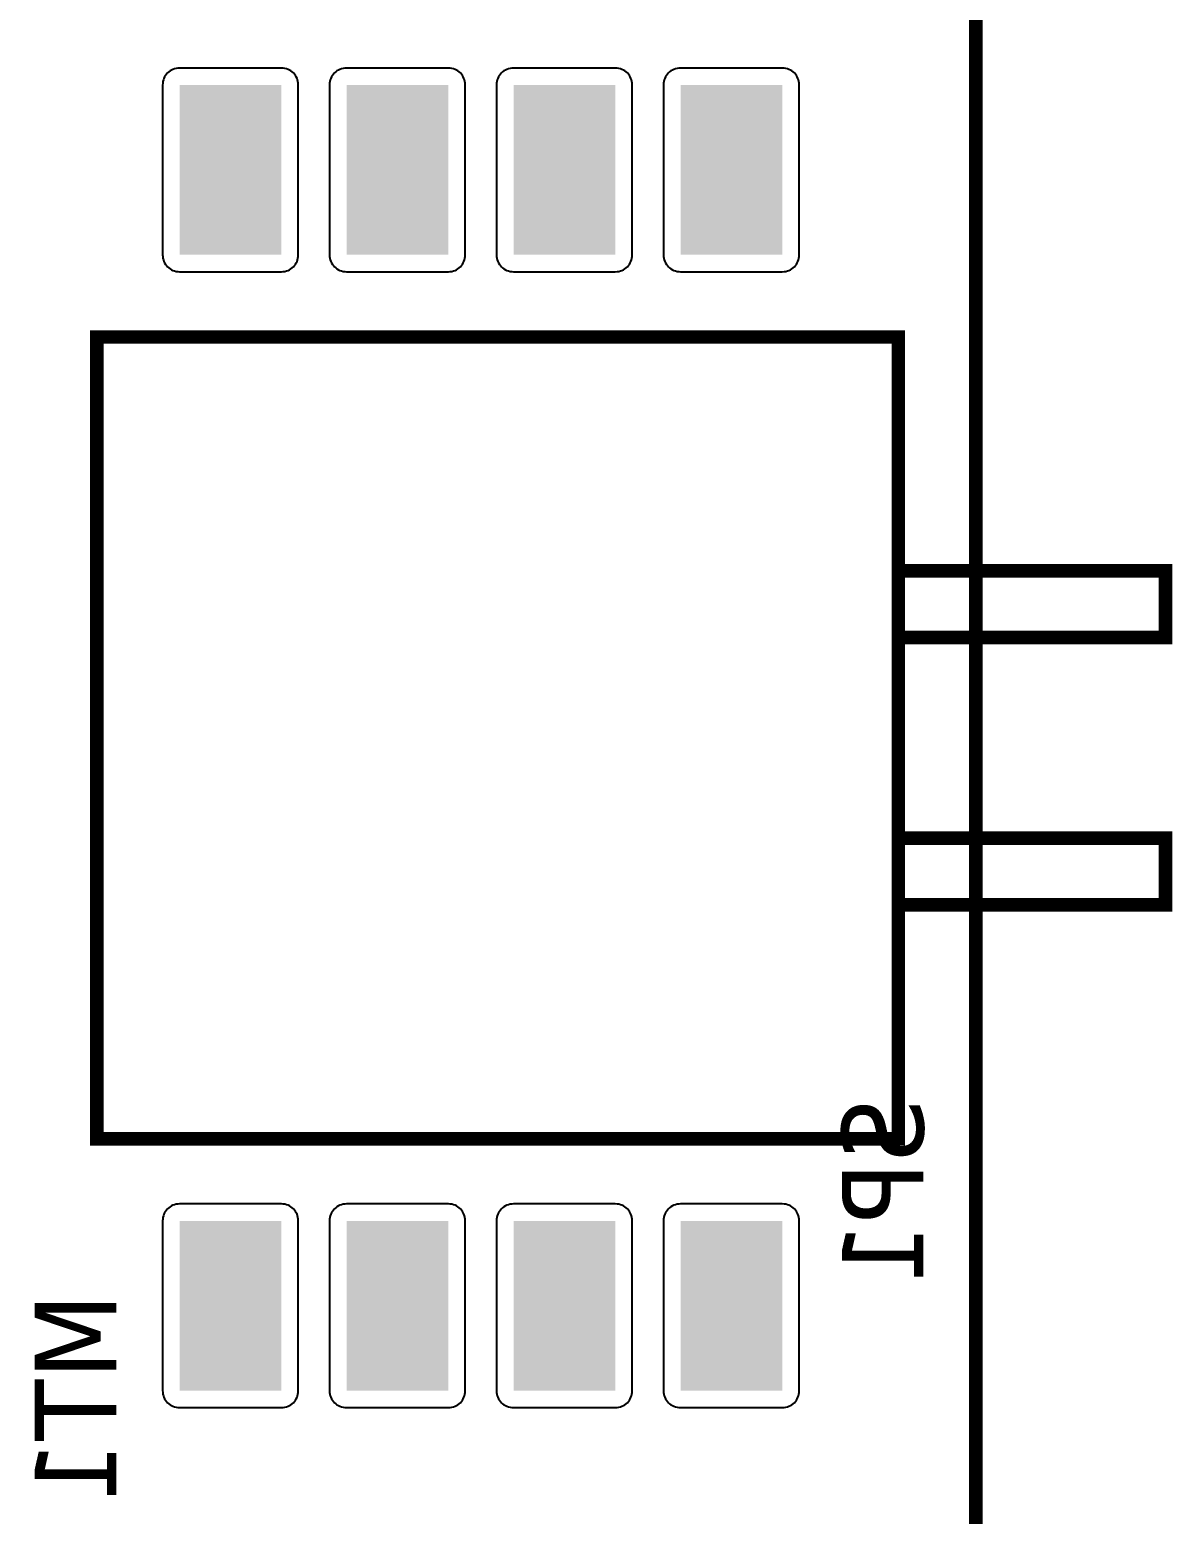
# Model space of a CAD drawing. Header units: millimetres. Extents: x 123.5 to 144.3, y 105.4 to 121.6.
# Drawn here: x 137.028 to 138.038, y 113.259 to 114.571 of the extents above; entities that cross this region are included whole.
import ezdxf

# ---------------------------------------------------------------- set-up
doc = ezdxf.new("R2010")
doc.units = ezdxf.units.MM
doc.layers.add('DESC', color=250, linetype='Continuous')
doc.styles.get("Standard").update_dxf_attribs({"font": 'tahoma.ttf'})

# ---------------------------------------------------------------- blocks, each defined once
blk = doc.blocks.new('RPAD')
blk.add_trace([(-0.5, -0.5), (-0.5, 0.5), (0.5, -0.5), (0.5, 0.5)])
blk = doc.blocks.new('board')
at = {"const_width": 0.008}
for points in [[(146.75973, 112.40955), (153.28097, 112.40955), (153.28097, 115.93632), (146.75973, 115.93632), (146.75973, 112.40955)], [(146.75973, 112.40955), (153.28097, 112.40955), (153.28097, 115.93632), (146.75973, 115.93632), (146.75973, 112.40955)], [(146.75973, 112.40955), (153.28097, 112.40955), (153.28097, 115.93632), (146.75973, 115.93632), (146.75973, 112.40955)], [(152.76285, 113.80545), (153.23529, 113.80545), (153.23529, 114.27789), (152.76285, 114.27789), (152.76285, 113.80545)], [(152.76285, 113.80545), (153.23529, 113.80545), (153.23529, 114.27789), (152.76285, 114.27789), (152.76285, 113.80545)], [(152.76285, 113.80545), (153.23529, 113.80545), (153.23529, 114.27789), (152.76285, 114.27789), (152.76285, 113.80545)], [(153.23529, 114.10073), (153.39277, 114.10073), (153.39277, 114.1401), (153.23529, 114.1401), (153.23529, 114.10073)], [(153.23529, 114.10073), (153.39277, 114.10073), (153.39277, 114.1401), (153.23529, 114.1401), (153.23529, 114.10073)], [(153.23529, 114.10073), (153.39277, 114.10073), (153.39277, 114.1401), (153.23529, 114.1401), (153.23529, 114.10073)], [(153.23529, 113.94325), (153.39277, 113.94325), (153.39277, 113.98262), (153.23529, 113.98262), (153.23529, 113.94325)], [(153.23529, 113.94325), (153.39277, 113.94325), (153.39277, 113.98262), (153.23529, 113.98262), (153.23529, 113.94325)], [(153.23529, 113.94325), (153.39277, 113.94325), (153.39277, 113.98262), (153.23529, 113.98262), (153.23529, 113.94325)]]:
    blk.add_lwpolyline(points, dxfattribs=at)
for points in [[(152.87159, 114.43632), (152.81159, 114.43632), (152.81055, 114.43627), (152.80955, 114.43612), (152.80858, 114.43588), (152.80766, 114.43554), (152.80678, 114.43513), (152.80596, 114.43464), (152.80519, 114.43407), (152.80448, 114.43343), (152.80384, 114.43272), (152.80327, 114.43195), (152.80278, 114.43113), (152.80236, 114.43025), (152.80203, 114.42933), (152.80179, 114.42836), (152.80164, 114.42736), (152.80159, 114.42632), (152.80159, 114.32632), (152.80164, 114.32528), (152.80179, 114.32427), (152.80203, 114.32331), (152.80236, 114.32238), (152.80278, 114.3215), (152.80327, 114.32068), (152.80384, 114.31991), (152.80448, 114.31921), (152.80519, 114.31857), (152.80596, 114.318), (152.80678, 114.3175), (152.80766, 114.31709), (152.80858, 114.31676), (152.80955, 114.31652), (152.81055, 114.31637), (152.81159, 114.31632), (152.87159, 114.31632), (152.87263, 114.31637), (152.87364, 114.31652), (152.8746, 114.31676), (152.87553, 114.31709), (152.8764, 114.3175), (152.87723, 114.318), (152.878, 114.31857), (152.8787, 114.31921), (152.87934, 114.31991), (152.87991, 114.32068), (152.88041, 114.3215), (152.88082, 114.32238), (152.88115, 114.32331), (152.88139, 114.32427), (152.88154, 114.32528), (152.88159, 114.32632), (152.88159, 114.42632), (152.88154, 114.42736), (152.88139, 114.42836), (152.88115, 114.42933), (152.88082, 114.43025), (152.88041, 114.43113), (152.87991, 114.43195), (152.87934, 114.43272), (152.8787, 114.43343), (152.878, 114.43407), (152.87723, 114.43464), (152.8764, 114.43513), (152.87553, 114.43554), (152.8746, 114.43588), (152.87364, 114.43612), (152.87263, 114.43627), (152.87159, 114.43632)], [(152.97002, 114.43632), (152.91002, 114.43632), (152.90898, 114.43627), (152.90797, 114.43612), (152.90701, 114.43588), (152.90608, 114.43554), (152.90521, 114.43513), (152.90438, 114.43464), (152.90361, 114.43407), (152.90291, 114.43343), (152.90227, 114.43272), (152.9017, 114.43195), (152.9012, 114.43113), (152.90079, 114.43025), (152.90046, 114.42933), (152.90022, 114.42836), (152.90007, 114.42736), (152.90002, 114.42632), (152.90002, 114.32632), (152.90007, 114.32528), (152.90022, 114.32427), (152.90046, 114.32331), (152.90079, 114.32238), (152.9012, 114.3215), (152.9017, 114.32068), (152.90227, 114.31991), (152.90291, 114.31921), (152.90361, 114.31857), (152.90438, 114.318), (152.90521, 114.3175), (152.90608, 114.31709), (152.90701, 114.31676), (152.90797, 114.31652), (152.90898, 114.31637), (152.91002, 114.31632), (152.97002, 114.31632), (152.97106, 114.31637), (152.97206, 114.31652), (152.97303, 114.31676), (152.97395, 114.31709), (152.97483, 114.3175), (152.97565, 114.318), (152.97642, 114.31857), (152.97713, 114.31921), (152.97777, 114.31991), (152.97834, 114.32068), (152.97883, 114.3215), (152.97925, 114.32238), (152.97958, 114.32331), (152.97982, 114.32427), (152.97997, 114.32528), (152.98002, 114.32632), (152.98002, 114.42632), (152.97997, 114.42736), (152.97982, 114.42836), (152.97958, 114.42933), (152.97925, 114.43025), (152.97883, 114.43113), (152.97834, 114.43195), (152.97777, 114.43272), (152.97713, 114.43343), (152.97642, 114.43407), (152.97565, 114.43464), (152.97483, 114.43513), (152.97395, 114.43554), (152.97303, 114.43588), (152.97206, 114.43612), (152.97106, 114.43627), (152.97002, 114.43632)], [(153.06844, 114.43632), (153.00844, 114.43632), (153.0074, 114.43627), (153.0064, 114.43612), (153.00543, 114.43588), (153.00451, 114.43554), (153.00363, 114.43513), (153.00281, 114.43464), (153.00204, 114.43407), (153.00133, 114.43343), (153.00069, 114.43272), (153.00012, 114.43195), (152.99963, 114.43113), (152.99921, 114.43025), (152.99888, 114.42933), (152.99864, 114.42836), (152.99849, 114.42736), (152.99844, 114.42632), (152.99844, 114.32632), (152.99849, 114.32528), (152.99864, 114.32427), (152.99888, 114.32331), (152.99921, 114.32238), (152.99963, 114.3215), (153.00012, 114.32068), (153.00069, 114.31991), (153.00133, 114.31921), (153.00204, 114.31857), (153.00281, 114.318), (153.00363, 114.3175), (153.00451, 114.31709), (153.00543, 114.31676), (153.0064, 114.31652), (153.0074, 114.31637), (153.00844, 114.31632), (153.06844, 114.31632), (153.06948, 114.31637), (153.07049, 114.31652), (153.07145, 114.31676), (153.07238, 114.31709), (153.07325, 114.3175), (153.07408, 114.318), (153.07485, 114.31857), (153.07555, 114.31921), (153.07619, 114.31991), (153.07676, 114.32068), (153.07726, 114.3215), (153.07767, 114.32238), (153.078, 114.32331), (153.07824, 114.32427), (153.07839, 114.32528), (153.07844, 114.32632), (153.07844, 114.42632), (153.07839, 114.42736), (153.07824, 114.42836), (153.078, 114.42933), (153.07767, 114.43025), (153.07726, 114.43113), (153.07676, 114.43195), (153.07619, 114.43272), (153.07555, 114.43343), (153.07485, 114.43407), (153.07408, 114.43464), (153.07325, 114.43513), (153.07238, 114.43554), (153.07145, 114.43588), (153.07049, 114.43612), (153.06948, 114.43627), (153.06844, 114.43632)], [(153.16687, 114.43632), (153.10687, 114.43632), (153.10583, 114.43627), (153.10482, 114.43612), (153.10386, 114.43588), (153.10293, 114.43554), (153.10206, 114.43513), (153.10123, 114.43464), (153.10046, 114.43407), (153.09976, 114.43343), (153.09912, 114.43272), (153.09855, 114.43195), (153.09805, 114.43113), (153.09764, 114.43025), (153.09731, 114.42933), (153.09707, 114.42836), (153.09692, 114.42736), (153.09687, 114.42632), (153.09687, 114.32632), (153.09692, 114.32528), (153.09707, 114.32427), (153.09731, 114.32331), (153.09764, 114.32238), (153.09805, 114.3215), (153.09855, 114.32068), (153.09912, 114.31991), (153.09976, 114.31921), (153.10046, 114.31857), (153.10123, 114.318), (153.10206, 114.3175), (153.10293, 114.31709), (153.10386, 114.31676), (153.10482, 114.31652), (153.10583, 114.31637), (153.10687, 114.31632), (153.16687, 114.31632), (153.16791, 114.31637), (153.16891, 114.31652), (153.16988, 114.31676), (153.1708, 114.31709), (153.17168, 114.3175), (153.1725, 114.318), (153.17327, 114.31857), (153.17398, 114.31921), (153.17462, 114.31991), (153.17519, 114.32068), (153.17568, 114.3215), (153.1761, 114.32238), (153.17643, 114.32331), (153.17667, 114.32427), (153.17682, 114.32528), (153.17687, 114.32632), (153.17687, 114.42632), (153.17682, 114.42736), (153.17667, 114.42836), (153.17643, 114.42933), (153.1761, 114.43025), (153.17568, 114.43113), (153.17519, 114.43195), (153.17462, 114.43272), (153.17398, 114.43343), (153.17327, 114.43407), (153.1725, 114.43464), (153.17168, 114.43513), (153.1708, 114.43554), (153.16988, 114.43588), (153.16891, 114.43612), (153.16791, 114.43627), (153.16687, 114.43632)], [(152.87159, 113.76703), (152.81159, 113.76703), (152.81055, 113.76697), (152.80955, 113.76683), (152.80858, 113.76658), (152.80766, 113.76625), (152.80678, 113.76584), (152.80596, 113.76534), (152.80519, 113.76477), (152.80448, 113.76413), (152.80384, 113.76343), (152.80327, 113.76266), (152.80278, 113.76184), (152.80236, 113.76096), (152.80203, 113.76004), (152.80179, 113.75907), (152.80164, 113.75806), (152.80159, 113.75703), (152.80159, 113.65703), (152.80164, 113.65599), (152.80179, 113.65498), (152.80203, 113.65401), (152.80236, 113.65309), (152.80278, 113.65221), (152.80327, 113.65139), (152.80384, 113.65062), (152.80448, 113.64992), (152.80519, 113.64928), (152.80596, 113.64871), (152.80678, 113.64821), (152.80766, 113.6478), (152.80858, 113.64747), (152.80955, 113.64722), (152.81055, 113.64708), (152.81159, 113.64703), (152.87159, 113.64703), (152.87263, 113.64708), (152.87364, 113.64722), (152.8746, 113.64747), (152.87553, 113.6478), (152.8764, 113.64821), (152.87723, 113.64871), (152.878, 113.64928), (152.8787, 113.64992), (152.87934, 113.65062), (152.87991, 113.65139), (152.88041, 113.65221), (152.88082, 113.65309), (152.88115, 113.65401), (152.88139, 113.65498), (152.88154, 113.65599), (152.88159, 113.65703), (152.88159, 113.75703), (152.88154, 113.75806), (152.88139, 113.75907), (152.88115, 113.76004), (152.88082, 113.76096), (152.88041, 113.76184), (152.87991, 113.76266), (152.87934, 113.76343), (152.8787, 113.76413), (152.878, 113.76477), (152.87723, 113.76534), (152.8764, 113.76584), (152.87553, 113.76625), (152.8746, 113.76658), (152.87364, 113.76683), (152.87263, 113.76697), (152.87159, 113.76703)], [(152.97002, 113.76703), (152.91002, 113.76703), (152.90898, 113.76697), (152.90797, 113.76683), (152.90701, 113.76658), (152.90608, 113.76625), (152.90521, 113.76584), (152.90438, 113.76534), (152.90361, 113.76477), (152.90291, 113.76413), (152.90227, 113.76343), (152.9017, 113.76266), (152.9012, 113.76184), (152.90079, 113.76096), (152.90046, 113.76004), (152.90022, 113.75907), (152.90007, 113.75806), (152.90002, 113.75703), (152.90002, 113.65703), (152.90007, 113.65599), (152.90022, 113.65498), (152.90046, 113.65401), (152.90079, 113.65309), (152.9012, 113.65221), (152.9017, 113.65139), (152.90227, 113.65062), (152.90291, 113.64992), (152.90361, 113.64928), (152.90438, 113.64871), (152.90521, 113.64821), (152.90608, 113.6478), (152.90701, 113.64747), (152.90797, 113.64722), (152.90898, 113.64708), (152.91002, 113.64703), (152.97002, 113.64703), (152.97106, 113.64708), (152.97206, 113.64722), (152.97303, 113.64747), (152.97395, 113.6478), (152.97483, 113.64821), (152.97565, 113.64871), (152.97642, 113.64928), (152.97713, 113.64992), (152.97777, 113.65062), (152.97834, 113.65139), (152.97883, 113.65221), (152.97925, 113.65309), (152.97958, 113.65401), (152.97982, 113.65498), (152.97997, 113.65599), (152.98002, 113.65703), (152.98002, 113.75703), (152.97997, 113.75806), (152.97982, 113.75907), (152.97958, 113.76004), (152.97925, 113.76096), (152.97883, 113.76184), (152.97834, 113.76266), (152.97777, 113.76343), (152.97713, 113.76413), (152.97642, 113.76477), (152.97565, 113.76534), (152.97483, 113.76584), (152.97395, 113.76625), (152.97303, 113.76658), (152.97206, 113.76683), (152.97106, 113.76697), (152.97002, 113.76703)], [(153.06844, 113.76703), (153.00844, 113.76703), (153.0074, 113.76697), (153.0064, 113.76683), (153.00543, 113.76658), (153.00451, 113.76625), (153.00363, 113.76584), (153.00281, 113.76534), (153.00204, 113.76477), (153.00133, 113.76413), (153.00069, 113.76343), (153.00012, 113.76266), (152.99963, 113.76184), (152.99921, 113.76096), (152.99888, 113.76004), (152.99864, 113.75907), (152.99849, 113.75806), (152.99844, 113.75703), (152.99844, 113.65703), (152.99849, 113.65599), (152.99864, 113.65498), (152.99888, 113.65401), (152.99921, 113.65309), (152.99963, 113.65221), (153.00012, 113.65139), (153.00069, 113.65062), (153.00133, 113.64992), (153.00204, 113.64928), (153.00281, 113.64871), (153.00363, 113.64821), (153.00451, 113.6478), (153.00543, 113.64747), (153.0064, 113.64722), (153.0074, 113.64708), (153.00844, 113.64703), (153.06844, 113.64703), (153.06948, 113.64708), (153.07049, 113.64722), (153.07145, 113.64747), (153.07238, 113.6478), (153.07325, 113.64821), (153.07408, 113.64871), (153.07485, 113.64928), (153.07555, 113.64992), (153.07619, 113.65062), (153.07676, 113.65139), (153.07726, 113.65221), (153.07767, 113.65309), (153.078, 113.65401), (153.07824, 113.65498), (153.07839, 113.65599), (153.07844, 113.65703), (153.07844, 113.75703), (153.07839, 113.75806), (153.07824, 113.75907), (153.078, 113.76004), (153.07767, 113.76096), (153.07726, 113.76184), (153.07676, 113.76266), (153.07619, 113.76343), (153.07555, 113.76413), (153.07485, 113.76477), (153.07408, 113.76534), (153.07325, 113.76584), (153.07238, 113.76625), (153.07145, 113.76658), (153.07049, 113.76683), (153.06948, 113.76697), (153.06844, 113.76703)], [(153.16687, 113.76703), (153.10687, 113.76703), (153.10583, 113.76697), (153.10482, 113.76683), (153.10386, 113.76658), (153.10293, 113.76625), (153.10206, 113.76584), (153.10123, 113.76534), (153.10046, 113.76477), (153.09976, 113.76413), (153.09912, 113.76343), (153.09855, 113.76266), (153.09805, 113.76184), (153.09764, 113.76096), (153.09731, 113.76004), (153.09707, 113.75907), (153.09692, 113.75806), (153.09687, 113.75703), (153.09687, 113.65703), (153.09692, 113.65599), (153.09707, 113.65498), (153.09731, 113.65401), (153.09764, 113.65309), (153.09805, 113.65221), (153.09855, 113.65139), (153.09912, 113.65062), (153.09976, 113.64992), (153.10046, 113.64928), (153.10123, 113.64871), (153.10206, 113.64821), (153.10293, 113.6478), (153.10386, 113.64747), (153.10482, 113.64722), (153.10583, 113.64708), (153.10687, 113.64703), (153.16687, 113.64703), (153.16791, 113.64708), (153.16891, 113.64722), (153.16988, 113.64747), (153.1708, 113.6478), (153.17168, 113.64821), (153.1725, 113.64871), (153.17327, 113.64928), (153.17398, 113.64992), (153.17462, 113.65062), (153.17519, 113.65139), (153.17568, 113.65221), (153.1761, 113.65309), (153.17643, 113.65401), (153.17667, 113.65498), (153.17682, 113.65599), (153.17687, 113.65703), (153.17687, 113.75703), (153.17682, 113.75806), (153.17667, 113.75907), (153.17643, 113.76004), (153.1761, 113.76096), (153.17568, 113.76184), (153.17519, 113.76266), (153.17462, 113.76343), (153.17398, 113.76413), (153.17327, 113.76477), (153.1725, 113.76534), (153.17168, 113.76584), (153.1708, 113.76625), (153.16988, 113.76658), (153.16891, 113.76683), (153.16791, 113.76697), (153.16687, 113.76703)]]:
    blk.add_lwpolyline(points, close=True)
at = {"xscale": 0.06, "yscale": 0.1}
for p in [(152.84159, 114.37632), (152.94002, 114.37632), (153.03844, 114.37632), (153.13687, 114.37632), (152.84159, 113.70703), (152.94002, 113.70703), (153.03844, 113.70703), (153.13687, 113.70703)]:
    blk.add_blockref('RPAD', p, dxfattribs=at)
at = {"text_generation_flag": 2, "width": 1.041667}
for s, p in [('SP1', (153.24999, 113.82927)), ('SP1', (153.24999, 113.82927)), ('SP1', (153.24999, 113.82927)), ('MT1', (152.77426, 113.71447)), ('MT1', (152.77426, 113.71447)), ('MT1', (152.77426, 113.71447))]:
    blk.add_text(s, height=0.048, rotation=90, dxfattribs=at).set_placement(p)

msp = doc.modelspace()

# ---------------------------------------------------------------- block references
at = {"layer": 'DESC', "xscale": 1.5, "yscale": 1.5, "zscale": 1.5}
msp.add_blockref('board', (-92.0567, -57.1177), dxfattribs=at)

doc.saveas('drawing.dxf')
